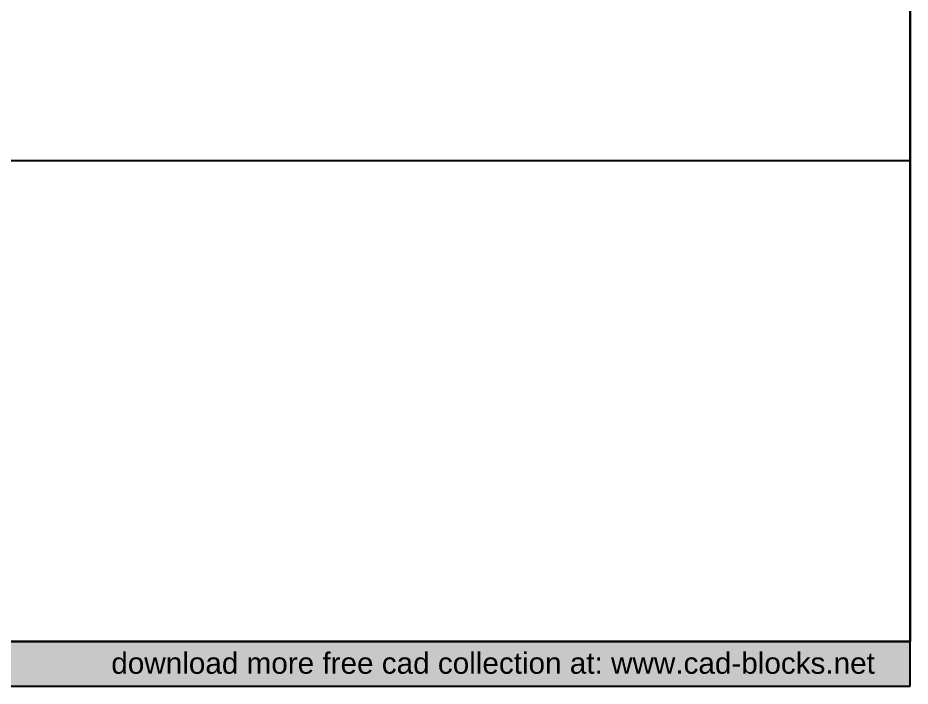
# Model space of a CAD drawing. Header units: millimetres. Extents: x 11966 to 133335, y 1756 to 88592.
# Drawn here: x 107531 to 133335, y 1756 to 21098 of the extents above; entities that cross this region are included whole.
import ezdxf

# ---------------------------------------------------------------- set-up
doc = ezdxf.new("R2010")
doc.units = ezdxf.units.MM
doc.layers.add('www.cad-blocks.net', color=7, linetype='Continuous')
doc.styles.get("Standard").update_dxf_attribs({"font": 'arial.ttf'})

# ---------------------------------------------------------------- blocks, each defined once
blk = doc.blocks.new('FORMAT')
at = {"layer": 'www.cad-blocks.net', "true_color": 0x546d8e}
h = blk.add_hatch(color=155, dxfattribs=at)
h.set_gradient(color1=(68, 68, 68), color2=(84, 109, 142), tint=1)
h.paths.add_polyline_path([(19424, 3048), (19424, 1756), (133335, 1756), (133335, 3048)])
at = {"layer": 'www.cad-blocks.net', "color": 155, "true_color": 0x546d8e}
for p, q in [((133335, 1756), (133335, 88592)), ((133335, 16955), (19424, 16955)), ((19424, 3048), (133335, 3048)), ((19424, 3048), (133335, 3048)), ((19424, 1756), (133335, 1756))]:
    blk.add_line(p, q, dxfattribs=at)
blk.add_lwpolyline([(19424, 86496), (133335, 86496), (133335, 3048), (19424, 3048)], close=True, dxfattribs=at)
at = {"layer": 'www.cad-blocks.net', "insert": (110234, 2730), "char_height": 614.25, "attachment_point": 1}
blk.add_mtext_dynamic_manual_height_columns('{\\C255;\\c16777215;download more free cad collection at: www.cad-blocks.net}', width=45138.16, gutter_width=12.5, heights=[0], dxfattribs=at)

msp = doc.modelspace()

# ---------------------------------------------------------------- block references
at = {"layer": 'www.cad-blocks.net'}
msp.add_blockref('FORMAT', (0, 0), dxfattribs=at)

doc.saveas('drawing.dxf')
